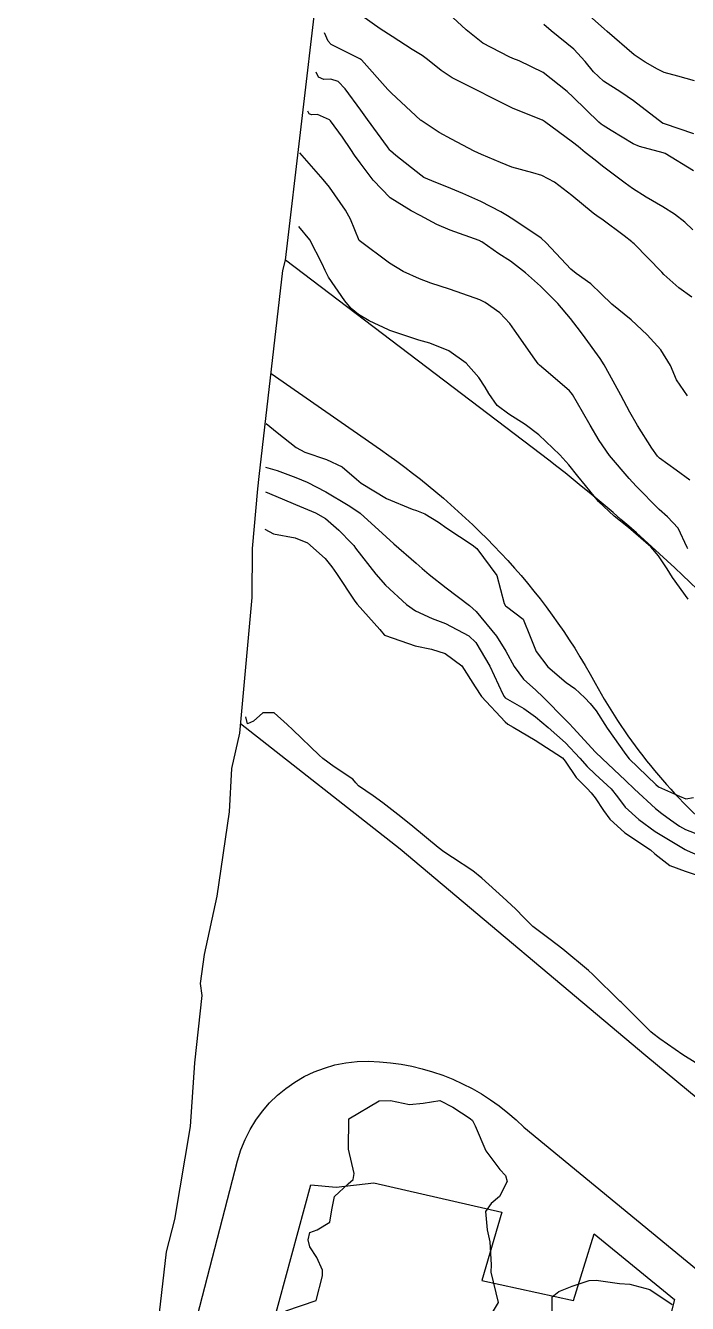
# Model space of a CAD drawing. Header units: metres. Extents: x 298520 to 308411, y 7433745 to 7450750.
# Drawn here: x 300251.7 to 300295.4, y 7446470 to 7446554.4 of the extents above; entities that cross this region are included whole.
import ezdxf

# ---------------------------------------------------------------- set-up
doc = ezdxf.new("R2010")
doc.units = ezdxf.units.M
doc.header["$LTSCALE"] = 10
for name, color, linetype in [('Area', 45, 'Continuous'), ('Curvas de Nivel 1m', 11, 'Continuous'), ('Curvas de Nivel 5m', 15, 'Continuous'), ('Edificações', 30, 'Continuous'), ('Hidrografia', 140, 'Continuous'), ('Vias Primárias', 230, 'Continuous')]:
    doc.layers.add(name, color=color, linetype=linetype)

msp = doc.modelspace()

# ---------------------------------------------------------------- linework, layer by layer
at = {"layer": 'Area'}
msp.add_polyline3d([(300259.788, 7446462.657, 665.857), (300261.028, 7446473.397, 667.709), (300261.563, 7446475.538, 665.829), (300262.605, 7446481.665, 665.778), (300262.878, 7446485.884, 665.797), (300263.378, 7446490.327, 665.935), (300263.26, 7446491.103, 665.785), (300263.532, 7446493.039, 665.869), (300264.354, 7446496.878, 665.849), (300265.169, 7446502.45, 665.657), (300265.328, 7446505.307, 665.568), (300265.854, 7446507.638, 665.998), (300266.668, 7446516.59, 666.736), (300266.689, 7446519.829, 675.166), (300267.044, 7446523.776, 680.586), (300267.135, 7446524.594, 670.796), (300268.704, 7446538.178, 671.069), (300268.867, 7446538.873, 670.029), (300270.944, 7446556.497, 682.128)], dxfattribs=at)
at = {"layer": 'Curvas de Nivel 1m', "flags": 128}
for points, elevation in [([(300295.753, 7446540.878), (300295.232, 7446541.382), (300294.543, 7446541.912), (300293.77, 7446542.386), (300292.689, 7446543.027), (300291.788, 7446543.598), (300291.285, 7446543.955), (300289.804, 7446545.084), (300289.308, 7446545.478), (300288.661, 7446545.987), (300288.19, 7446546.367), (300287.82, 7446546.661), (300285.973, 7446548.019), (300285.834, 7446548.109), (300285.671, 7446548.186), (300283.846, 7446548.901), (300282.176, 7446549.748), (300281.861, 7446549.92), (300281.552, 7446550.073), (300279.871, 7446550.909), (300279.157, 7446551.382), (300278.253, 7446552.114), (300277.887, 7446552.379), (300277.234, 7446552.786), (300275.905, 7446553.626), (300275.12, 7446554.148), (300273.921, 7446554.998)], 668), ([(300295.802, 7446544.771), (300293.942, 7446545.919), (300293.813, 7446545.965), (300292.247, 7446546.373), (300291.819, 7446546.556), (300290.366, 7446547.426), (300289.831, 7446547.749), (300289.704, 7446547.844), (300289.563, 7446547.974), (300287.857, 7446549.626), (300287.455, 7446550.004), (300285.875, 7446551.258), (300284.292, 7446552.036), (300283.885, 7446552.191), (300283.638, 7446552.292), (300281.9, 7446553.204), (300280.801, 7446554.081), (300279.921, 7446554.882)], 669), ([(300295.871, 7446550.708), (300294.768, 7446551.017), (300293.876, 7446551.252), (300293.425, 7446551.473), (300292.61, 7446551.939), (300291.89, 7446552.422), (300290.114, 7446553.968), (300289.915, 7446554.15), (300288.938, 7446555)], 671), ([(300295.698, 7446536.42), (300294.836, 7446537.045), (300293.855, 7446537.928), (300293.715, 7446538.075), (300291.882, 7446539.949), (300291.81, 7446540.015), (300291.744, 7446540.07), (300291.22, 7446540.483), (300289.759, 7446541.572), (300289.518, 7446541.731), (300289.172, 7446541.979), (300287.78, 7446543.141), (300286.626, 7446544.012), (300285.797, 7446544.453), (300285.19, 7446544.635), (300283.803, 7446545.015), (300283.067, 7446545.312), (300281.811, 7446545.855), (300281.329, 7446546.075), (300279.821, 7446546.857), (300279.024, 7446547.301), (300277.833, 7446548.081), (300277.785, 7446548.12), (300275.859, 7446549.886), (300275.62, 7446550.142), (300273.882, 7446552.096), (300273.847, 7446552.125), (300273.781, 7446552.162), (300271.897, 7446553.115), (300271.687, 7446553.331), (300271.443, 7446553.88)], 667), ([(300295.413, 7446529.903), (300294.683, 7446530.964), (300294.289, 7446531.92), (300293.658, 7446532.949), (300292.749, 7446533.939), (300291.683, 7446534.939), (300290.42, 7446535.963), (300289.7, 7446536.639), (300289.03, 7446537.304), (300288.069, 7446537.995), (300287.717, 7446538.274), (300286.073, 7446540.017), (300285.746, 7446540.312), (300284.863, 7446540.918), (300283.759, 7446541.652), (300283.519, 7446541.802), (300283.093, 7446542.05), (300281.773, 7446542.748), (300280.587, 7446543.276), (300279.786, 7446543.6), (300278.525, 7446544.109), (300278.013, 7446544.335), (300277.796, 7446544.474), (300276.16, 7446545.786), (300275.812, 7446546.081), (300275.761, 7446546.141), (300275.615, 7446546.342), (300274.287, 7446548.155), (300273.842, 7446548.77), (300272.818, 7446550.176), (300272.347, 7446550.662), (300271.869, 7446550.81), (300271.398, 7446550.789), (300271.061, 7446550.953), (300270.893, 7446551.29)], 666), ([(300295.421, 7446519.82), (300295.383, 7446519.902), (300294.783, 7446521.178), (300294.098, 7446521.921), (300293.53, 7446522.41), (300292.019, 7446523.945), (300291.558, 7446524.444), (300290.263, 7446525.963), (300289.588, 7446526.953), (300288.992, 7446527.979), (300288.483, 7446528.858), (300287.811, 7446529.997), (300287.736, 7446530.11), (300287.625, 7446530.234), (300286.202, 7446531.45), (300285.642, 7446531.93), (300285.557, 7446532.021), (300285.329, 7446532.342), (300284.153, 7446534.035), (300283.679, 7446534.677), (300283.023, 7446535.386), (300282.054, 7446536.065), (300281.696, 7446536.252), (300281.402, 7446536.369), (300279.706, 7446536.949), (300278.461, 7446537.36), (300277.716, 7446537.636), (300276.63, 7446538.131), (300275.728, 7446538.675), (300273.743, 7446540.16), (300273.156, 7446541.568), (300272.837, 7446542.174), (300271.785, 7446543.684), (300271.354, 7446544.194), (300269.813, 7446545.95)], 664), ([(300295.462, 7446516.487), (300294.426, 7446517.916), (300294.057, 7446518.49), (300293.497, 7446519.349), (300292.993, 7446519.935), (300291.516, 7446521.21), (300290.557, 7446521.96), (300289.538, 7446522.943), (300288.676, 7446523.983), (300288.176, 7446524.607), (300287.566, 7446525.351), (300286.977, 7446526.006), (300285.593, 7446527.336), (300284.687, 7446528.029), (300283.609, 7446528.691), (300282.843, 7446529.279), (300282.299, 7446530.06), (300282.055, 7446530.491), (300281.633, 7446531.121), (300280.793, 7446532.079), (300279.655, 7446532.882), (300278.392, 7446533.379), (300277.665, 7446533.588), (300276.025, 7446534.136), (300275.764, 7446534.229), (300275.674, 7446534.264), (300274.395, 7446534.868), (300273.684, 7446535.289), (300273.199, 7446535.678), (300272.78, 7446536.174), (300271.716, 7446537.742), (300271.481, 7446538.192), (300271.303, 7446538.618), (300270.487, 7446540.203), (300269.753, 7446541.1)], 663), ([(300267.603, 7446528.08), (300268.323, 7446527.498), (300269.577, 7446526.505), (300270.147, 7446526.204), (300271.568, 7446525.71), (300272.614, 7446525.225), (300273.556, 7446524.419), (300273.862, 7446524.157), (300275.538, 7446523.132), (300277.224, 7446522.426), (300277.526, 7446522.335), (300278.077, 7446522.112), (300278.98, 7446521.561), (300279.514, 7446521.185), (300281.194, 7446520.073), (300281.501, 7446519.834), (300282.827, 7446518.057), (300283.314, 7446516.193), (300283.391, 7446516.051), (300283.452, 7446515.995), (300284.57, 7446515.159), (300285.027, 7446514.026), (300285.418, 7446513.025), (300286.179, 7446512.012), (300287.393, 7446510.99), (300287.982, 7446510.584), (300288.621, 7446509.981), (300288.994, 7446509.591), (300289.374, 7446509.11), (300290.105, 7446507.963), (300291.337, 7446506.228), (300291.569, 7446505.948), (300293.316, 7446504.245), (300293.494, 7446504.107), (300293.899, 7446503.921), (300294.878, 7446503.476), (300295.304, 7446503.315), (300295.8, 7446503.4)], 663), ([(300267.563, 7446525.2), (300268.315, 7446524.983), (300269.556, 7446524.516), (300270.295, 7446524.203), (300271.544, 7446523.581), (300273.015, 7446522.683), (300273.526, 7446522.359), (300273.802, 7446522.157), (300275.507, 7446520.595), (300276.015, 7446520.135), (300277.49, 7446518.862), (300277.889, 7446518.516), (300278.361, 7446518.107), (300279.47, 7446517.231), (300281.009, 7446516.074), (300281.449, 7446515.674), (300282.8, 7446514.056), (300283.418, 7446513.056), (300283.957, 7446512.042), (300284.572, 7446511.209), (300285.387, 7446510.471), (300285.891, 7446510.015), (300287.368, 7446508.509), (300287.624, 7446508.255), (300287.872, 7446507.992), (300289.339, 7446506.394), (300289.769, 7446505.966), (300291.319, 7446504.512), (300291.912, 7446503.944), (300293.3, 7446502.665), (300293.72, 7446502.347), (300294.283, 7446501.915), (300294.875, 7446501.502), (300295.277, 7446501.277), (300296.251, 7446500.912)], 664), ([(300267.513, 7446521.11), (300268.076, 7446520.799), (300269.506, 7446520.545), (300270.325, 7446520.202), (300271.493, 7446519.172), (300271.935, 7446518.631), (300272.245, 7446518.179), (300273.456, 7446516.357), (300273.607, 7446516.158), (300275.103, 7446514.477), (300275.39, 7446514.14), (300275.41, 7446514.118), (300275.433, 7446514.111), (300275.473, 7446514.099), (300277.426, 7446513.413), (300278.502, 7446513.182), (300279.421, 7446512.896), (300280.514, 7446512.079), (300281.389, 7446510.701), (300281.803, 7446510.066), (300283.366, 7446508.389), (300283.559, 7446508.241), (300283.904, 7446508.042), (300285.35, 7446507.181), (300287.152, 7446506.002), (300287.331, 7446505.783), (300288.051, 7446504.72), (300288.782, 7446503.978), (300289.046, 7446503.71), (300289.307, 7446503.382), (300289.86, 7446502.533), (300290.276, 7446501.965), (300291.28, 7446501.063), (300292.956, 7446499.933), (300293.26, 7446499.675), (300294.247, 7446498.909), (300295.249, 7446498.54), (300297.243, 7446497.88)], 666), ([(300295.909, 7446485.892), (300295.1, 7446486.396), (300293.577, 7446487.462), (300293.121, 7446487.815), (300292.994, 7446487.931), (300291.141, 7446489.764), (300291.045, 7446489.854), (300290.94, 7446489.953), (300289.169, 7446491.709), (300288.874, 7446491.983), (300287.187, 7446493.389), (300286.334, 7446494.009), (300285.201, 7446494.867), (300284.623, 7446495.445), (300284.053, 7446496.037), (300283.224, 7446496.807), (300281.823, 7446498.064), (300281.248, 7446498.544), (300279.901, 7446499.439), (300279.261, 7446499.86), (300279.125, 7446499.955), (300278.946, 7446500.095), (300277.283, 7446501.474), (300276.484, 7446502.128), (300275.302, 7446503.038), (300274.66, 7446503.503), (300273.697, 7446504.164), (300273.509, 7446504.361), (300273.317, 7446504.604), (300272.094, 7446505.414), (300271.331, 7446505.975), (300271.087, 7446506.192), (300269.358, 7446507.854), (300268.991, 7446508.216), (300268.123, 7446508.981), (300267.37, 7446508.983), (300266.759, 7446508.437), (300266.365, 7446508.259), (300266.263, 7446508.73)], 666), ([(300268.896, 7446469.513), (300270.903, 7446470.19), (300271.309, 7446471.805), (300271.316, 7446472.186), (300270.941, 7446473.025), (300270.481, 7446473.73), (300270.359, 7446474.199), (300270.484, 7446474.671), (300270.963, 7446474.85), (300271.804, 7446475.348), (300271.94, 7446476.18), (300272.114, 7446477.057), (300273, 7446477.882), (300273.337, 7446478.165), (300273.407, 7446478.564), (300273.023, 7446480.17), (300273.053, 7446482.17), (300275.065, 7446483.361), (300275.798, 7446483.4), (300277.063, 7446483.124), (300277.965, 7446483.21), (300279.066, 7446483.399), (300279.916, 7446482.942), (300281.054, 7446482.199), (300281.206, 7446482.068), (300281.397, 7446481.717), (300282.091, 7446480.059), (300283.011, 7446478.824), (300283.397, 7446478.434), (300283.503, 7446478.042), (300282.993, 7446477.047), (300282.455, 7446476.589), (300282.083, 7446476.059), (300282.178, 7446474.844), (300282.37, 7446474.056), (300282.443, 7446472.55), (300282.43, 7446472.055), (300282.903, 7446470.05), (300282.158, 7446468.79)], 666), ([(300286.464, 7446468.427), (300286.478, 7446470.004), (300286.485, 7446470.428), (300286.915, 7446470.787), (300287.79, 7446471.122), (300288.926, 7446471.511), (300289.379, 7446471.521), (300290.923, 7446471.31), (300291.594, 7446471.272), (300292.918, 7446470.916), (300294.399, 7446469.915)], 666)]:
    msp.add_lwpolyline(points, dxfattribs=dict(at, elevation=elevation))
at = {"layer": 'Curvas de Nivel 5m', "flags": 128}
for points, elevation in [([(300295.826, 7446547.2), (300293.89, 7446547.861), (300293.833, 7446547.881), (300293.803, 7446547.891), (300293.76, 7446547.921), (300291.854, 7446549.388), (300290.998, 7446549.959), (300289.87, 7446550.695), (300289.206, 7446551.31), (300288.647, 7446551.989), (300287.895, 7446552.805), (300286.419, 7446554.015), (300285.917, 7446554.421)], 670), ([(300295.557, 7446524.347), (300294.658, 7446525.007), (300293.571, 7446525.787), (300293.427, 7446525.931), (300293.064, 7446526.452), (300292.114, 7446527.945), (300291.612, 7446528.825), (300291.002, 7446529.956), (300290.27, 7446531.331), (300289.916, 7446531.967), (300289.649, 7446532.366), (300288.484, 7446533.988), (300288.131, 7446534.447), (300287.683, 7446535.023), (300286.853, 7446536.008), (300285.704, 7446537.142), (300284.718, 7446538.03), (300283.73, 7446538.796), (300282.965, 7446539.281), (300281.825, 7446540.069), (300281.777, 7446540.104), (300281.743, 7446540.12), (300281.651, 7446540.163), (300279.75, 7446540.842), (300278.864, 7446541.213), (300277.76, 7446541.819), (300277.168, 7446542.126), (300275.776, 7446542.993), (300274.663, 7446544.151), (300273.804, 7446545.292), (300273.438, 7446545.795), (300273.188, 7446546.169), (300272.633, 7446546.99), (300271.832, 7446548.07), (300271.773, 7446548.131), (300270.981, 7446548.477), (300270.594, 7446548.468), (300270.425, 7446548.534), (300270.343, 7446548.7)], 665), ([(300267.543, 7446523.57), (300268.655, 7446523.105), (300269.531, 7446522.747), (300270.858, 7446522.197), (300271.519, 7446521.809), (300272.386, 7446521.051), (300273.262, 7446520.164), (300273.373, 7446520.033), (300273.5, 7446519.854), (300274.83, 7446518.147), (300275.472, 7446517.42), (300276.87, 7446516.126), (300277.449, 7446515.716), (300278.56, 7446515.22), (300279.441, 7446514.886), (300280.985, 7446514.074), (300281.426, 7446513.628), (300282.369, 7446512.06), (300283.223, 7446510.214), (300283.305, 7446510.051), (300283.382, 7446509.972), (300284.603, 7446509.259), (300285.37, 7446508.72), (300286.206, 7446508.012), (300287.348, 7446507.008), (300288.311, 7446505.985), (300288.78, 7446505.431), (300289.323, 7446504.944), (300290.373, 7446503.959), (300290.781, 7446503.432), (300291.301, 7446502.763), (300292.191, 7446501.941), (300293.281, 7446501.158), (300294.039, 7446500.687), (300295.264, 7446499.97), (300295.397, 7446499.899), (300297.255, 7446499.072)], 665)]:
    msp.add_lwpolyline(points, dxfattribs=dict(at, elevation=elevation))
at = {"layer": 'Edificações'}
msp.add_lwpolyline([(300268.045, 7446468.581), (300270.538, 7446477.831), (300272.212, 7446477.677), (300274.701, 7446477.963), (300283.142, 7446476.018), (300281.836, 7446471.497), (300287.876, 7446470.185), (300289.252, 7446474.577), (300294.545, 7446470.247), (300292.631, 7446462.753)], dxfattribs=at)
at = {"layer": 'Hidrografia'}
for points in [[(300371.982, 7446494.723, 0.069452), (300360.484, 7446496.117, 0.195459), (300354.663, 7446493.628, -0.21734), (300350.253, 7446491.957, 0.008062), (300341.917, 7446492.372, -0.041812), (300318.186, 7446495.167, -0.198483), (300309.774, 7446500.832, 0.037667), (300301.294, 7446511.722, 0.046172), (300285.163, 7446526.5), (300268.867, 7446538.873)], [(300267.919, 7446531.386), (300275.149, 7446526.359, -0.051692), (300283.087, 7446519.525, -0.064607), (300289.306, 7446510.952, 0.092185), (300297.552, 7446500.806, 0.058665), (300305.235, 7446495.691, -0.164863), (300306.855, 7446494.034, 0.202285), (300314.521, 7446487.249, 0.043465), (300332.895, 7446482.783, 0.114439), (300354.469, 7446484.433, -0.126253), (300376.78, 7446485.617, -0.017305)]]:
    msp.add_lwpolyline(points, format="xyb", dxfattribs=at)
at = {"layer": 'Vias Primárias'}
for points, elevation in [([(300265.912, 7446508.28), (300276.433, 7446499.999), (300292.648, 7446486.367), (300329.749, 7446455.631, 0.039958), (300348.839, 7446442.233, 0.299545), (300358.505, 7446442.717, 0.117067), (300365.237, 7446450.618, 0.013687), (300371.84, 7446464.455, 0.066933), (300376.051, 7446478.874), (300378.839, 7446495.156, 0.07491), (300378.887, 7446497.53, -0.137422), (300380.759, 7446510.479, -0.166717), (300392.752, 7446523.425, 0.59777)], 666.051), ([(300258.573, 7446451.823), (300265.708, 7446479.406, -0.346942), (300274.357, 7446485.977, -0.19422), (300284.615, 7446481.618), (300302.828, 7446466.645), (300317.804, 7446454.035), (300336.072, 7446438.543, -0.195901), (300339.224, 7446432.497), (300343.925, 7446389.373, -0.332532), (300337.024, 7446377.687, -0.178099), (300330.279, 7446377.399), (300302.014, 7446383.644), (300251.714, 7446395.228)], 669.682)]:
    msp.add_lwpolyline(points, format="xyb", dxfattribs=dict(at, elevation=elevation))

doc.saveas('drawing.dxf')
